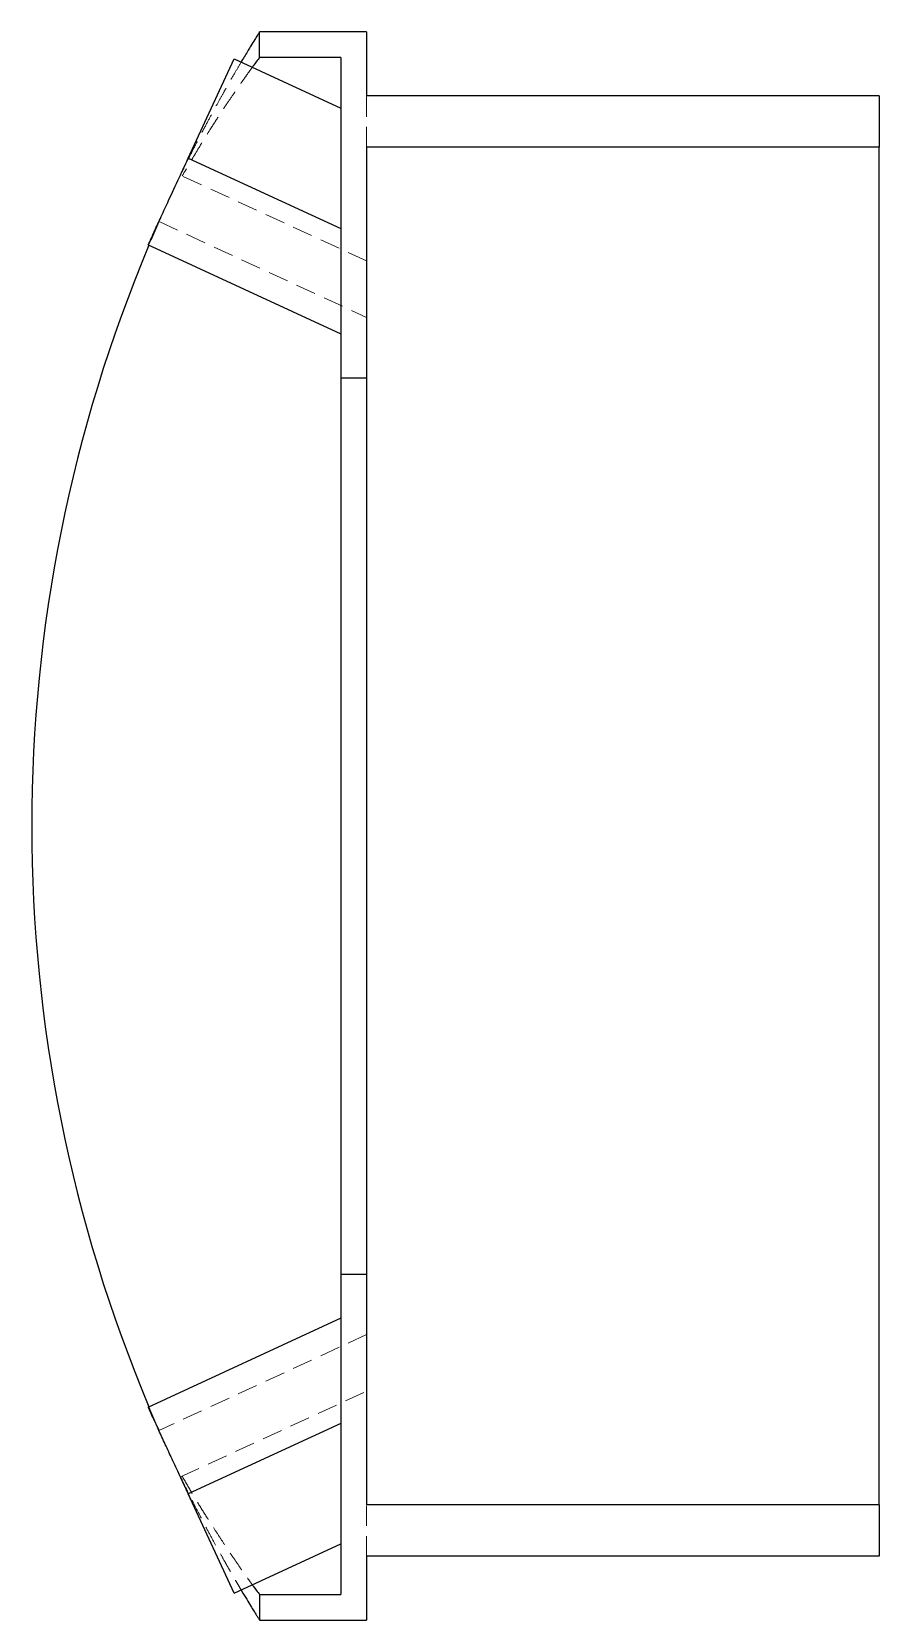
# Model space of a CAD drawing. Header units: millimetres. Extents: x 72 to 250, y 7 to 185.
# Drawn here: x 196.3 to 249.7, y 7 to 107 of the extents above.
import ezdxf

# ---------------------------------------------------------------- set-up
doc = ezdxf.new("R2010")
doc.units = ezdxf.units.MM
doc.linetypes.add('HIDDEN', pattern=[1.905, 1.27, -0.635])

msp = doc.modelspace()

# ---------------------------------------------------------------- linework, layer by layer
at = {"color": 7, "linetype": 'Continuous', "lineweight": 25}
for p, q in [((210.677, 105.37), (210.677, 106.983)), ((217.409, 106.983), (210.677, 106.983)), ((217.409, 106.983), (217.409, 102.952)), ((206.185, 99.038), (209.066, 105.287)), ((209.066, 105.287), (215.796, 102.183)), ((215.796, 105.37), (210.677, 105.37)), ((215.796, 105.37), (215.796, 85.205)), ((249.655, 102.952), (217.409, 102.952)), ((249.655, 102.952), (249.655, 99.727)), ((206.189, 99.037), (215.796, 94.605)), ((217.409, 99.727), (217.409, 85.205)), ((249.655, 99.727), (217.409, 99.727)), ((249.655, 14.274), (249.655, 99.727)), ((203.629, 93.59), (215.796, 87.979)), ((203.68, 93.575), (203.68, 93.573)), ((215.796, 85.205), (217.409, 85.205)), ((215.796, 85.205), (215.796, 28.796)), ((217.409, 85.205), (217.409, 28.796)), ((215.796, 28.796), (215.796, 8.631)), ((215.796, 28.796), (217.409, 28.796)), ((217.409, 28.796), (217.409, 14.274)), ((215.796, 26.022), (203.642, 20.416)), ((215.796, 19.396), (206.192, 14.966)), ((209.066, 8.714), (206.185, 14.963)), ((249.655, 14.274), (217.409, 14.274)), ((249.655, 14.274), (249.655, 11.049)), ((209.066, 8.714), (215.796, 11.818)), ((217.409, 11.049), (217.409, 7.018)), ((249.655, 11.049), (217.409, 11.049)), ((210.677, 8.631), (210.677, 7.018)), ((210.677, 8.631), (215.796, 8.631)), ((210.677, 7.018), (217.409, 7.018))]:
    msp.add_line(p, q, dxfattribs=at)
at = {"color": 7, "linetype": 'HIDDEN', "lineweight": 18}
for p, q in [((217.409, 99.727), (217.409, 102.952)), ((205.703, 97.961), (206.194, 99.026)), ((217.409, 92.562), (205.69, 97.967)), ((203.682, 93.579), (204.362, 95.054)), ((204.352, 95.033), (203.715, 93.551)), ((204.351, 95.033), (204.341, 95.038)), ((204.351, 95.033), (217.409, 89.011)), ((217.409, 24.99), (204.34, 18.963)), ((205.702, 16.04), (217.409, 21.439)), ((204.353, 18.969), (203.677, 20.433)), ((203.715, 20.45), (204.353, 18.966)), ((206.373, 14.587), (205.693, 16.062)), ((217.409, 11.049), (217.409, 14.274))]:
    msp.add_line(p, q, dxfattribs=at)
at = {"color": 7, "linetype": 'HIDDEN', "lineweight": 18, "flags": 128}
for points in [[(205.015, 96.503), (205.015, 96.503)], [(205.015, 96.503), (205.015, 96.503)], [(205.015, 96.503), (205.015, 96.503)], [(205.015, 96.503), (205.015, 96.503)], [(205.015, 17.498), (205.015, 17.498)], [(205.015, 17.498), (205.015, 17.498)], [(205.015, 17.498), (205.015, 17.498)], [(205.015, 17.498), (205.015, 17.498)]]:
    msp.add_lwpolyline(points, dxfattribs=at)
at = {"color": 7, "linetype": 'Continuous', "lineweight": 25}
msp.add_arc((290.666, 57.001), 94.321, 157.20015, 202.79985, dxfattribs=at)
for points, knots in [([(210.677, 106.983), (210.67, 106.972), (210.656, 106.951), (210.549, 106.78), (210.377, 106.502), (210.171, 106.165), (209.962, 105.821), (209.766, 105.496), (209.618, 105.25), (209.527, 105.096), (209.517, 105.079)], [0, 0, 0, 0, 0.162516, 0.328128, 0.497463, 0.671112, 0.772047, 0.877249, 0.986802, 1, 1, 1, 1]), ([(210.677, 105.37), (210.655, 105.344), (210.612, 105.288), (210.404, 105.013), (210.24, 104.784), (210.219, 104.756)], [0, 0, 0, 0, 0.452007, 0.931064, 1, 1, 1, 1]), ([(205.015, 96.503), (205.251, 97.014), (205.487, 97.524), (205.897, 98.408), (206.07, 98.781), (206.19, 99.036)], [0, 0, 0, 0, 0.5, 0.5, 1, 1, 1, 1]), ([(203.69, 93.595), (203.69, 93.596), (203.694, 93.606), (203.711, 93.646), (203.742, 93.716), (203.784, 93.811), (203.853, 93.965), (203.963, 94.209), (204.129, 94.574), (204.324, 95), (204.541, 95.474), (204.774, 95.98), (204.935, 96.328), (205.015, 96.503)], [0, 0, 0, 0, 0.0081223, 0.0701616, 0.1322009, 0.1942399, 0.2562789, 0.3802331, 0.5041869, 0.6281404, 0.7520937, 0.8760469, 1, 1, 1, 1]), ([(204.342, 95.039), (204.183, 94.692), (204.043, 94.387), (203.826, 93.91), (203.749, 93.738), (203.689, 93.601), (203.678, 93.575), (203.677, 93.569), (203.677, 93.569), (203.677, 93.569), (203.677, 93.568), (203.677, 93.568), (203.677, 93.568), (203.677, 93.568), (203.678, 93.57), (203.68, 93.574), (203.687, 93.59), (203.697, 93.611), (203.741, 93.71), (203.776, 93.787), (203.833, 93.914)], [0, 0, 0, 0, 0.25, 0.25, 0.5, 0.5, 0.625, 0.625, 0.632813, 0.636719, 0.636719, 0.640625, 0.640625, 0.65625, 0.6875, 0.75, 0.75, 0.875, 0.875, 1, 1, 1, 1]), ([(205.015, 17.498), (204.87, 17.814), (204.579, 18.444), (204.19, 19.292), (203.888, 19.953), (203.753, 20.254), (203.704, 20.366), (203.687, 20.404), (203.675, 20.43), (203.677, 20.426), (203.678, 20.424)], [0, 0, 0, 0, 0.205628, 0.410748, 0.61536, 0.819465, 0.860753, 0.907411, 0.959437, 1, 1, 1, 1]), ([(206.194, 14.967), (206.171, 15.016), (206.144, 15.072), (206.095, 15.178), (206.073, 15.224), (206.038, 15.298), (206.026, 15.324), (206.008, 15.364), (206.001, 15.377), (205.992, 15.398), (205.988, 15.405), (205.983, 15.415), (205.982, 15.419), (205.979, 15.426), (205.977, 15.43), (205.895, 15.604), (205.809, 15.789), (205.636, 16.159), (205.549, 16.346), (205.298, 16.887), (205.143, 17.221), (205.015, 17.498)], [0.6954188, 0.6954188, 0.6954188, 0.6954188, 0.71875, 0.71875, 0.734375, 0.734375, 0.7421875, 0.7421875, 0.7460938, 0.7460938, 0.7480469, 0.7480469, 0.7490234, 0.7490234, 0.75, 0.75, 0.8125, 0.8125, 0.875, 0.875, 1, 1, 1, 1]), ([(205.691, 16.036), (205.794, 15.814), (205.889, 15.609), (206.057, 15.248), (206.13, 15.092), (206.19, 14.965)], [0.1664769, 0.1664769, 0.1664769, 0.1664769, 0.25, 0.25, 0.3331647, 0.3331647, 0.3331647, 0.3331647]), ([(210.219, 9.245), (210.24, 9.217), (210.403, 8.988), (210.612, 8.713), (210.655, 8.657), (210.677, 8.631)], [0, 0, 0, 0, 0.068505, 0.547783, 1, 1, 1, 1]), ([(209.517, 8.922), (209.527, 8.906), (209.653, 8.693), (209.866, 8.339), (210.114, 7.931), (210.298, 7.628), (210.436, 7.403), (210.56, 7.202), (210.656, 7.05), (210.67, 7.029), (210.677, 7.018)], [0, 0, 0, 0, 0.0129954, 0.1753687, 0.3280679, 0.4445519, 0.5590124, 0.6716176, 0.8373807, 1, 1, 1, 1])]:
    msp.add_open_spline(points, degree=3, knots=knots, dxfattribs=at)
at = {"color": 7, "linetype": 'HIDDEN', "lineweight": 18}
for points, knots in [([(209.517, 105.079), (209.403, 104.885), (209.156, 104.467), (208.787, 103.825), (208.43, 103.195), (208.103, 102.608), (207.739, 101.942), (207.337, 101.191), (206.927, 100.413), (206.525, 99.63), (206.136, 98.851), (205.766, 98.096), (205.527, 97.592), (205.421, 97.368)], [0, 0, 0, 0, 0.103661, 0.222516, 0.296219, 0.376696, 0.46396, 0.558023, 0.658892, 0.745979, 0.833017, 0.925905, 1, 1, 1, 1]), ([(210.219, 104.756), (210.167, 104.683), (210.04, 104.507), (209.835, 104.216), (209.63, 103.923), (209.463, 103.682), (209.283, 103.422), (209.019, 103.04), (208.644, 102.49), (208.131, 101.715), (207.472, 100.694), (206.691, 99.421), (206.1, 98.417), (205.804, 97.914)], [0, 0, 0, 0, 0.059681, 0.144776, 0.188501, 0.233034, 0.278395, 0.324605, 0.423156, 0.532853, 0.653767, 0.826406, 1, 1, 1, 1]), ([(206.194, 99.034), (206.171, 98.985), (206.145, 98.93), (206.095, 98.825), (206.074, 98.779), (206.039, 98.705), (206.027, 98.679), (206.009, 98.639), (206.002, 98.626), (205.993, 98.605), (205.989, 98.598), (205.985, 98.588), (205.983, 98.585), (205.98, 98.577), (205.978, 98.573), (205.896, 98.398), (205.81, 98.214), (205.713, 98.007), (205.703, 97.985), (205.693, 97.963)], [0.6956052, 0.6956052, 0.6956052, 0.6956052, 0.71875, 0.71875, 0.734375, 0.734375, 0.7421875, 0.7421875, 0.7460938, 0.7460938, 0.7480469, 0.7480469, 0.7490234, 0.7490234, 0.75, 0.75, 0.8125, 0.8125, 0.8198329, 0.8198329, 0.8198329, 0.8198329]), ([(204.36, 95.052), (204.356, 95.04), (204.35, 95.027), (204.359, 95.047), (204.36, 95.049)], [0, 0, 0, 0, 0.8790658, 1, 1, 1, 1]), ([(203.679, 20.422), (203.687, 20.404), (203.705, 20.365), (203.78, 20.199), (203.906, 19.922), (204.092, 19.515), (204.257, 19.152), (204.344, 18.962)], [0, 0, 0, 0, 0.159251, 0.340311, 0.540802, 0.760705, 1, 1, 1, 1]), ([(205.591, 16.272), (205.607, 16.239), (205.829, 15.765), (206.275, 14.875), (206.849, 13.736), (207.349, 12.782), (207.758, 12.019), (208.122, 11.355), (208.442, 10.784), (208.715, 10.303), (208.953, 9.889), (209.165, 9.522), (209.353, 9.199), (209.466, 9.008), (209.517, 8.922)], [0, 0, 0, 0, 0.011475, 0.162876, 0.313872, 0.422878, 0.522815, 0.61369, 0.695511, 0.768293, 0.83101, 0.89199, 0.95125, 1, 1, 1, 1]), ([(205.693, 16.058), (205.699, 16.048), (205.706, 16.035), (205.697, 16.054), (205.695, 16.057)], [0, 0, 0, 0, 0.879066, 1, 1, 1, 1]), ([(205.804, 16.087), (205.999, 15.75), (206.387, 15.076), (206.97, 14.103), (207.502, 13.263), (207.97, 12.548), (208.362, 11.945), (208.736, 11.379), (209.108, 10.831), (209.464, 10.317), (209.786, 9.855), (210.04, 9.494), (210.167, 9.318), (210.219, 9.245)], [0, 0, 0, 0, 0.115447, 0.23094, 0.346478, 0.429417, 0.511825, 0.59374, 0.675205, 0.766776, 0.855033, 0.940151, 1, 1, 1, 1])]:
    msp.add_open_spline(points, degree=3, knots=knots, dxfattribs=at)

doc.saveas('drawing.dxf')
